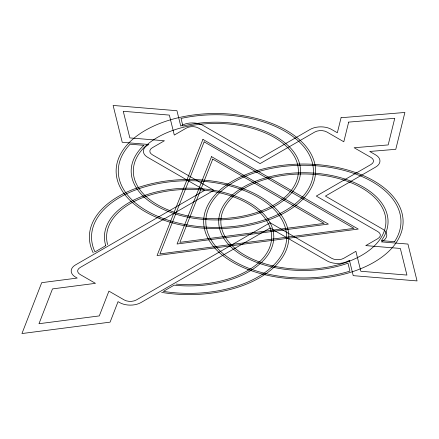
<?xml version="1.0" encoding="UTF-8"?>
<svg xmlns="http://www.w3.org/2000/svg" width="439" height="439" viewBox="0 0 439 439"><rect width="100%" height="100%" fill="white"/><g stroke="black" fill="none" stroke-linecap="round" stroke-linejoin="round"><path stroke-width="0.66" d="M107.632 244.605A82.527 47.642 0 0 1 184.726 189.467A82.527 47.642 0 0 1 271.516 239.579A82.527 47.642 0 0 1 176.012 284.088M93.249 252.908A99.719 57.569 0 0 1 179.842 179.727A99.719 57.569 0 0 1 288.39 242.394A99.719 57.569 0 0 1 161.634 292.39M341.07 117.729L337.344 132.776L331.494 129.395A15.041 8.687 0 0 0 310.219 129.395L260.075 158.347L203.087 125.45A15.041 8.687 0 0 0 181.812 125.45L180.747 126.064L176.95 110.71L113.125 105.448L122.245 142.296L148.837 144.486L147.773 145.1A15.041 8.687 0 0 0 147.773 157.381L204.761 190.285L75.59 264.86A15.041 8.687 0 0 0 75.59 277.141L77.209 278.074L41.705 282.667L21.95 333.552L110.09 322.149L118.047 301.653L119.66 302.586A15.041 8.687 0 0 0 140.935 302.586L270.106 228.011L327.088 260.909A15.041 8.687 0 0 0 348.363 260.909L349.428 260.294L353.225 275.648L417.05 280.916L407.93 244.068L381.337 241.873L382.402 241.258A15.041 8.687 0 0 0 382.402 228.977L325.42 196.074L375.564 167.122A15.041 8.687 0 0 0 375.564 154.841L369.715 151.46L395.775 149.315L404.895 112.466L341.07 117.729M348.665 122.113L343.803 141.77L326.934 132.029A8.599 4.961 0 0 0 314.779 132.029L260.075 163.615L198.527 128.078A8.599 4.961 0 0 0 186.372 128.078L174.294 135.058L169.355 115.095L123.26 111.292L129.845 137.906L164.416 140.76L152.333 147.734A8.599 4.961 0 0 0 152.333 154.753L213.875 190.285L80.15 267.488A8.599 4.961 0 0 0 80.15 274.507L95.45 283.342L52.499 288.9L38.983 323.719L99.291 315.915L108.921 291.117L124.221 299.952A8.599 4.961 0 0 0 136.375 299.952L270.106 222.749L331.648 258.28A8.599 4.961 0 0 0 343.803 258.28L355.886 251.306L360.825 271.264L406.92 275.066L400.335 248.452L365.764 245.599L377.842 238.624A8.599 4.961 0 0 0 377.842 231.605L316.299 196.074L371.004 164.493A8.599 4.961 0 0 0 371.004 157.469L354.136 147.734L388.175 144.925L394.76 118.31L348.665 122.113M202.922 139.388L157.074 255.542L358.257 229.07L202.922 139.388M204.151 141.857L159.933 253.89L353.988 228.362L204.151 141.857M211.538 156.646L177.06 244.002L328.367 224.099L211.538 156.646M212.767 159.116L179.913 242.355L324.092 223.385L212.767 159.116M105.766 245.681L94.994 251.904A97.568 56.329 0 0 1 180.44 180.939A97.568 56.329 0 0 1 286.288 242.054A97.568 56.329 0 0 1 163.379 291.381L174.151 285.163A84.672 48.888 0 0 0 273.634 239.941A84.672 48.888 0 0 0 184.1 188.249A84.672 48.888 0 0 0 105.766 245.681M143.866 145.331L130.109 144.195A97.568 56.329 0 0 0 195.52 226.162A97.568 56.329 0 0 0 313.128 166.71A97.568 56.329 0 0 0 181.038 118.448L182.915 126.037A84.672 48.888 0 0 1 300.243 167.089A84.672 48.888 0 0 1 196.013 218.595A84.672 48.888 0 0 1 143.866 145.331M394.529 241.708L381.387 240.621A84.672 48.888 0 0 0 310.28 172.884A84.672 48.888 0 0 0 221.064 233.06A84.672 48.888 0 0 0 347.968 263.164L349.932 271.11A97.568 56.329 0 0 1 207.96 233.345A97.568 56.329 0 0 1 310.933 165.443A97.568 56.329 0 0 1 394.529 241.708M262.121 262.868A82.527 47.642 0 0 0 385.908 221.607A82.527 47.642 0 0 0 262.121 180.347A82.527 47.642 0 0 0 262.121 262.868M247.492 269.283A99.719 57.569 0 0 0 402.843 225.712A99.719 57.569 0 0 0 259.811 169.822A99.719 57.569 0 0 0 247.492 269.283M159.961 218.748A99.719 57.569 0 0 0 315.317 175.177A99.719 57.569 0 0 0 172.28 119.287A99.719 57.569 0 0 0 159.961 218.748M169.597 210.528A82.527 47.642 0 0 0 298.169 174.47A82.527 47.642 0 0 0 179.792 128.215A82.527 47.642 0 0 0 169.597 210.528"/></g></svg>
